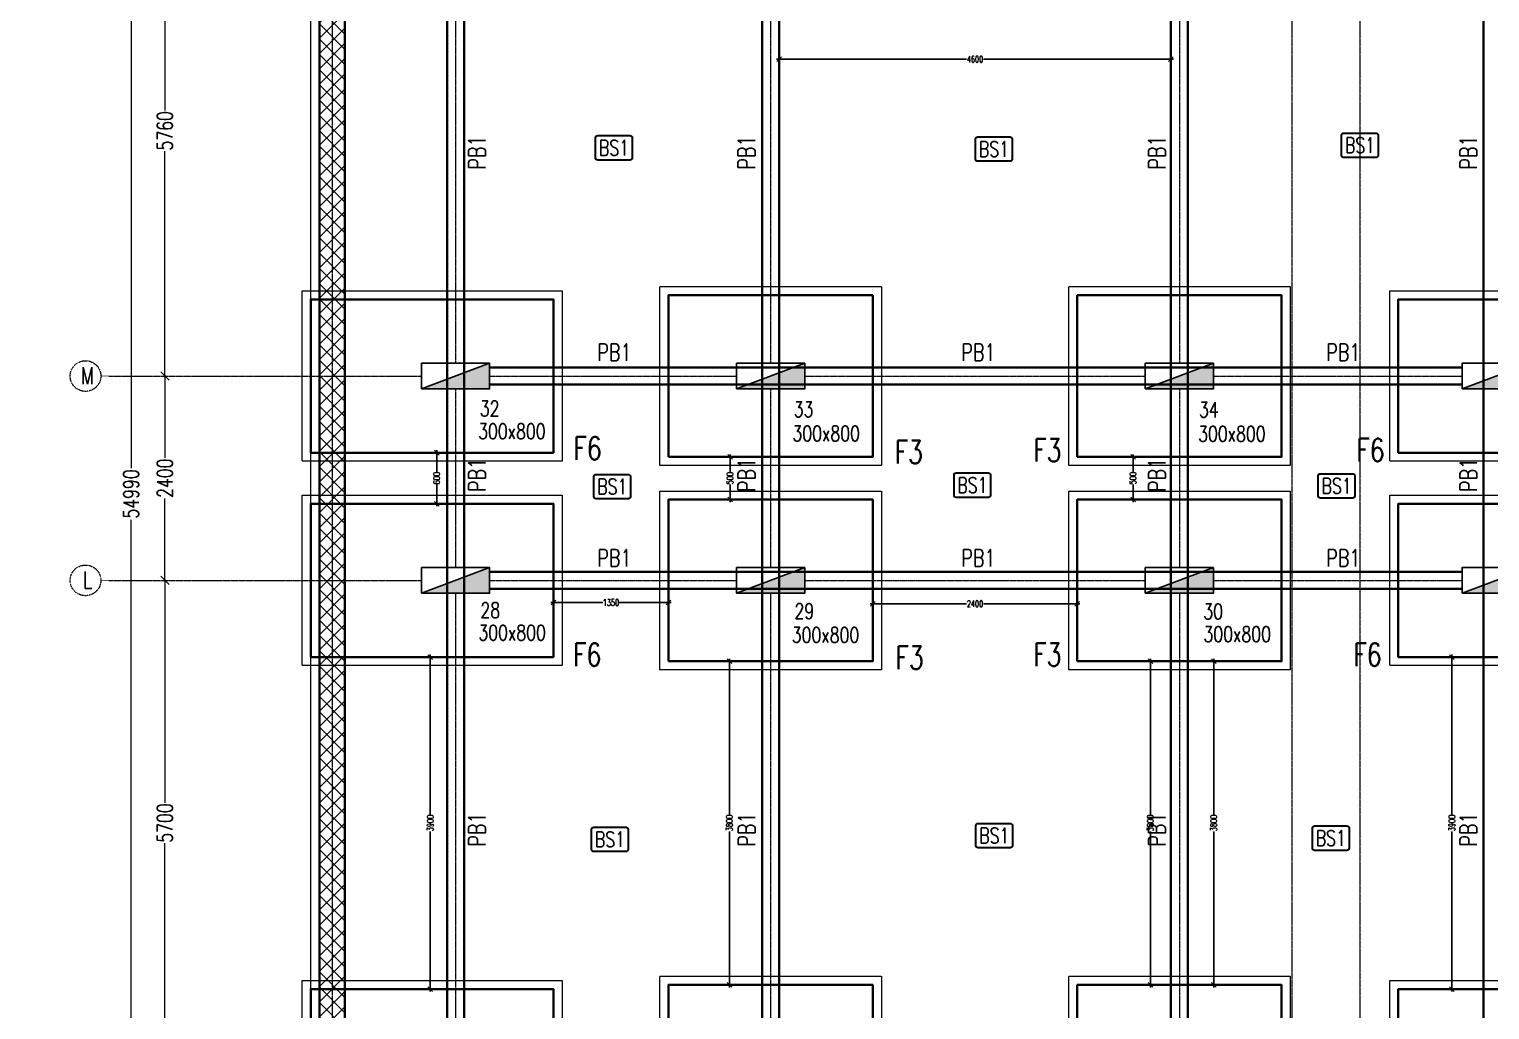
# Model space of a CAD drawing. Header units: millimetres. Extents: x -226110 to 125224, y -84 to 62581.
# Drawn here: x 5308 to 22460, y 27659 to 39176 of the extents above; entities that cross this region are included whole.
import ezdxf
from ezdxf.enums import TextEntityAlignment as Align

# ---------------------------------------------------------------- set-up
doc = ezdxf.new("R2010")
doc.units = ezdxf.units.MM
doc.set_wipeout_variables(frame=1)
for name, pattern in [('CENTER', [2, 1.25, -0.25, 0.25, -0.25]), ('CENTER2', [28.575, 19.05, -3.175, 3.175, -3.175]), ('DASHED2', [9.525, 6.35, -3.175]), ('DOT2', [0.125, 0, -0.125]), ('HIDDEN', [0.375, 0.25, -0.125]), ('HIDDEN2', [4.7625, 3.175, -1.5875])]:
    doc.linetypes.add(name, pattern=pattern)
for name, color, linetype, lineweight in [('Geo Col Size', 36, 'Continuous', 30), ('Geo GF11.12.23$0$Geo Col Hatch', 66, 'Continuous', 5), ('Geo GF11.12.23$0$Geo Column', 10, 'Continuous', 25), ('Geo-Beam 3', 9, 'HIDDEN2', 40), ('Geo-COLUMN-NO', 3, 'Continuous', 30), ('Geo-COLUMNS', 10, 'Continuous', 30), ('Geo-Dim  Sec & Plan', 250, 'Continuous', 25), ('Geo-DIM-GRID', 144, 'CENTER2', 13), ('Geo-Footing', 22, 'Continuous', 40), ('Geo-Footing inner L', 48, 'Continuous', 20), ('Geo-Footing Name', 7, 'Continuous', 30), ('Geo-Footing Pcc L', 251, 'HIDDEN', 13), ('Geo-GRID', 250, 'CENTER2', 13), ('Geo-Grid L', 250, 'CENTER', 13), ('Geo-RCC-PATT-RAMP', 8, 'Continuous', 13), ('Geo-Retaining-W-L', 126, 'Continuous', 40), ('Geo-TEXT-SLAB', 232, 'Continuous', 30)]:
    doc.layers.add(name, color=color, linetype=linetype, lineweight=lineweight)
doc.styles.add('simplex', font='simplex.shx', dxfattribs={"width": 0.75})
doc.dimstyles.new('Geo1-30 Dim 100', dxfattribs={"dimtxt": 75, "dimasz": 55, "dimexe": 50, "dimexo": 0.2, "dimgap": 0.1, "dimtad": 0, "dimdec": 0, "dimdsep": 46, "dimtxsty": 'simplex', "dimblk": 'OBLIQUE', "dimcen": 5, "dimdle": 30, "dimclrd": 252, "dimclre": 252, "dimclrt": 34, "dimadec": 0, "dimazin": 0, "dimtfac": 1, "dimtdec": 0, "dimtmove": 0, "dimatfit": 3, "dimfxl": 100, "dimfxlon": 1, "dimlwd": -1, "dimlwe": -1, "dimarcsym": 0})
doc.dimstyles.new('Geo1-50 Dim 100 GRID', dxfattribs={"dimtxt": 125, "dimasz": 50, "dimexe": 0.11, "dimexo": 0.2, "dimgap": 0.1, "dimtad": 0, "dimdec": 0, "dimdsep": 46, "dimtxsty": 'simplex', "dimblk": 'ARCHTICK', "dimcen": 5, "dimdle": 11, "dimclrd": 8, "dimclre": 251, "dimclrt": 142, "dimadec": 0, "dimazin": 0, "dimtfac": 1, "dimtdec": 0, "dimtmove": 0, "dimatfit": 3, "dimldrblk": 'ARCHTICK', "dimfxl": 1, "dimlwd": 15, "dimlwe": 9, "dimarcsym": 0})

# ---------------------------------------------------------------- blocks, each defined once
blk = doc.blocks.new('*U1255')
at = {"layer": 'Geo Col Size', "style": 'simplex', "width": 0.75}
blk.add_attdef('300X800', (278, -469), '', height=180, dxfattribs=at)
blk.add_wipeout([(-400, 150), (400, 150), (400, -150), (-400, -150)]).dxf.layer = 'Geo GF11.12.23$0$Geo Column'
at = {"layer": 'Geo GF11.12.23$0$Geo Col Hatch'}
h = blk.add_hatch(color=256, dxfattribs=at)
h.dxf.hatch_style = 1
h.paths.add_polyline_path([(-400, -150), (400, -150), (400, 150)])
at = {"layer": 'Geo GF11.12.23$0$Geo Column'}
blk.add_line((-400, -150), (400, 150), dxfattribs=at)
blk.add_lwpolyline([(-400, -150), (400, -150), (400, 150), (-400, 150)], close=True, dxfattribs=at)
blk = doc.blocks.new('Geo GF11.12.23')
ref = blk.add_blockref('*U1255', (46433, 32643))
ref.add_attrib('300X800', '300x800', (46698, 31904), dxfattribs={"layer": 'Geo Col Size', "height": 180, "style": 'simplex', "width": 0.75})
ref = blk.add_blockref('*U1255', (50133, 32643))
ref.add_attrib('300X800', '300x800', (50389, 31879), dxfattribs={"layer": 'Geo Col Size', "height": 180, "style": 'simplex', "width": 0.75})
ref = blk.add_blockref('*U1255', (54933, 32643))
ref.add_attrib('300X800', '300x800', (55153, 31874), dxfattribs={"layer": 'Geo Col Size', "height": 180, "style": 'simplex', "width": 0.75})
ref = blk.add_blockref('*U1255', (58653, 32643))
ref.add_attrib('300X800', '300x800', (58921, 31912), dxfattribs={"layer": 'Geo Col Size', "height": 180, "style": 'simplex', "width": 0.75})
ref = blk.add_blockref('*U1255', (46433, 30243))
ref.add_attrib('300X800', '300x800', (46701, 29539), dxfattribs={"layer": 'Geo Col Size', "height": 180, "style": 'simplex', "width": 0.75})
ref = blk.add_blockref('*U1255', (50133, 30243))
ref.add_attrib('300X800', '300x800', (50381, 29512), dxfattribs={"layer": 'Geo Col Size', "height": 180, "style": 'simplex', "width": 0.75})
ref = blk.add_blockref('*U1255', (54933, 30243))
ref.add_attrib('300X800', '300x800', (55216, 29522), dxfattribs={"layer": 'Geo Col Size', "height": 180, "style": 'simplex', "width": 0.75})
ref = blk.add_blockref('*U1255', (58653, 30243))
ref.add_attrib('300X800', '300x800', (58847, 29542), dxfattribs={"layer": 'Geo Col Size', "height": 180, "style": 'simplex', "width": 0.75})
at = {"layer": 'Geo-COLUMN-NO', "style": 'simplex', "width": 0.75}
for s, p in [('32', (46718, 32171)), ('33', (50404, 32162)), ('34', (55163, 32158)), ('28', (46725, 29803)), ('29', (50413, 29792)), ('30', (55214, 29788))]:
    blk.add_text(s, height=180, dxfattribs=at).set_placement(p)
blk = doc.blocks.new('_Oblique')
at = {"color": 0, "linetype": 'ByBlock', "lineweight": -2}
blk.add_line((-0.5, -0.5), (0.5, 0.5), dxfattribs=at)
blk = doc.blocks.new('*D458')
at = {"layer": 'Geo-DIM-GRID', "color": 8, "linetype": 'Continuous', "lineweight": 15, "transparency": 16777216}
for p, q in [((-11533, 30471), (-11533, 27818)), ((-11533, 24689), (-11533, 27342))]:
    blk.add_line(p, q, dxfattribs=at)
at = {"layer": 'Geo-DIM-GRID', "color": 251, "lineweight": 9, "transparency": 16777216}
for p, q in [((-11533, 30460), (-11533, 30460)), ((-11533, 24700), (-11533, 24700))]:
    blk.add_line(p, q, dxfattribs=at)
at = {"layer": 'Geo-DIM-GRID', "color": 8, "lineweight": 15, "transparency": 16777216, "xscale": 100, "yscale": 100, "zscale": 100}
for p, rotation in [((-11533, 30460), 90), ((-11533, 24700), 270)]:
    blk.add_blockref('_Oblique', p, dxfattribs=dict(at, rotation=rotation))
at = {"layer": 'Geo-DIM-GRID', "color": 142, "transparency": 16777216, "insert": (-11533, 27580), "char_height": 180, "attachment_point": 5, "rotation": 90, "style": 'simplex'}
blk.add_mtext('5760', dxfattribs=at)
blk = doc.blocks.new('_ArchTick')
at = {"color": 0, "linetype": 'ByBlock', "const_width": 0.15}
blk.add_lwpolyline([(-0.5, -0.5), (0.5, 0.5)], dxfattribs=at)
blk = doc.blocks.new('*D459')
at = {"layer": 'Geo-DIM-GRID', "color": 8, "linetype": 'Continuous', "lineweight": 15, "transparency": 16777216}
for p, q in [((-11533, 24711), (-11533, 23738)), ((-11533, 22289), (-11533, 23262))]:
    blk.add_line(p, q, dxfattribs=at)
at = {"layer": 'Geo-DIM-GRID', "color": 251, "lineweight": 9, "transparency": 16777216}
for p, q in [((-11533, 24700), (-11533, 24700)), ((-11533, 22300), (-11533, 22300))]:
    blk.add_line(p, q, dxfattribs=at)
at = {"layer": 'Geo-DIM-GRID', "color": 8, "lineweight": 15, "transparency": 16777216, "xscale": 100, "yscale": 100, "zscale": 100}
for p, rotation in [((-11533, 24700), 90), ((-11533, 22300), 270)]:
    blk.add_blockref('_Oblique', p, dxfattribs=dict(at, rotation=rotation))
at = {"layer": 'Geo-DIM-GRID', "color": 142, "transparency": 16777216, "insert": (-11533, 23500), "char_height": 180, "attachment_point": 5, "rotation": 90, "style": 'simplex'}
blk.add_mtext('2400', dxfattribs=at)
blk = doc.blocks.new('*D460')
at = {"layer": 'Geo-DIM-GRID', "color": 8, "linetype": 'Continuous', "lineweight": 15, "transparency": 16777216}
for p, q in [((-11533, 22311), (-11533, 19688)), ((-11533, 16589), (-11533, 19212))]:
    blk.add_line(p, q, dxfattribs=at)
at = {"layer": 'Geo-DIM-GRID', "color": 251, "lineweight": 9, "transparency": 16777216}
for p, q in [((-11533, 22300), (-11533, 22300)), ((-11533, 16600), (-11533, 16600))]:
    blk.add_line(p, q, dxfattribs=at)
at = {"layer": 'Geo-DIM-GRID', "color": 8, "lineweight": 15, "transparency": 16777216, "xscale": 100, "yscale": 100, "zscale": 100}
for p, rotation in [((-11533, 22300), 90), ((-11533, 16600), 270)]:
    blk.add_blockref('_Oblique', p, dxfattribs=dict(at, rotation=rotation))
at = {"layer": 'Geo-DIM-GRID', "color": 142, "transparency": 16777216, "insert": (-11533, 19450), "char_height": 180, "attachment_point": 5, "rotation": 90, "style": 'simplex'}
blk.add_mtext('5700', dxfattribs=at)
blk = doc.blocks.new('*D472')
at = {"layer": 'Geo-DIM-GRID', "color": 8, "linetype": 'Continuous', "lineweight": 15, "transparency": 16777216}
for p, q in [((-11931, 49351), (-11931, 23617)), ((-11931, -5661), (-11931, 23012))]:
    blk.add_line(p, q, dxfattribs=at)
at = {"layer": 'Geo-DIM-GRID', "color": 251, "lineweight": 9, "transparency": 16777216}
for p, q in [((-11931, 49340), (-11931, 49340)), ((-11931, -5650), (-11931, -5650))]:
    blk.add_line(p, q, dxfattribs=at)
at = {"layer": 'Geo-DIM-GRID', "color": 8, "lineweight": 15, "transparency": 16777216, "xscale": 100, "yscale": 100, "zscale": 100}
for p, rotation in [((-11931, 49340), 90), ((-11931, -5650), 270)]:
    blk.add_blockref('_Oblique', p, dxfattribs=dict(at, rotation=rotation))
at = {"layer": 'Geo-DIM-GRID', "color": 142, "transparency": 16777216, "insert": (-11931, 23315), "char_height": 180, "attachment_point": 5, "rotation": 90, "style": 'simplex'}
blk.add_mtext('54990', dxfattribs=at)
blk = doc.blocks.new('*U512')
at = {"layer": 'Geo-Footing'}
blk.add_lwpolyline([(-1200, -950), (-1200, 950), (1200, 950), (1200, -950)], close=True, dxfattribs=at)
at = {"layer": 'Geo-Footing Pcc L', "linetype": 'DASHED2', "lineweight": 20, "ltscale": 0.3}
blk.add_lwpolyline([(-1300, -1050), (-1300, 1050), (1300, 1050), (1300, -1050)], close=True, dxfattribs=at)
at = {"layer": 'Geo-Footing Name', "style": 'simplex', "width": 0.75}
blk.add_attdef('F3', (1280, -1310), '', height=270, dxfattribs=at)
blk = doc.blocks.new('*U681')
at = {"layer": 'Geo-Footing'}
blk.add_lwpolyline([(-1700, -900), (-1700, 900), (1150, 900), (1150, -900)], close=True, dxfattribs=at)
at = {"layer": 'Geo-Footing inner L', "linetype": 'DOT2', "ltscale": 2}
blk.add_lwpolyline([(-400, -150), (400, -150), (400, 150), (-400, 150)], close=True, dxfattribs=at)
at = {"layer": 'Geo-Footing Pcc L', "linetype": 'DASHED2', "lineweight": 20, "ltscale": 0.3}
blk.add_lwpolyline([(-1800, -1000), (-1800, 1000), (1250, 1000), (1250, -1000)], close=True, dxfattribs=at)
at = {"layer": 'Geo-Footing Name', "style": 'simplex', "width": 0.75}
blk.add_attdef('F6', (1045, -1485), '', height=270, dxfattribs=at)
blk = doc.blocks.new('*U690')
at = {"layer": 'Geo-Footing'}
blk.add_lwpolyline([(1150, 900), (1150, -900), (-1700, -900), (-1700, 900)], close=True, dxfattribs=at)
at = {"layer": 'Geo-Footing inner L', "linetype": 'DOT2', "ltscale": 2}
blk.add_lwpolyline([(-150, 150), (-950, 150), (-950, -150), (-150, -150)], close=True, dxfattribs=at)
at = {"layer": 'Geo-Footing Pcc L', "linetype": 'DASHED2', "lineweight": 20, "ltscale": 0.3}
blk.add_lwpolyline([(1250, 1000), (1250, -1000), (-1800, -1000), (-1800, 1000)], close=True, dxfattribs=at)
at = {"layer": 'Geo-Footing Name', "style": 'simplex', "width": 0.75}
blk.add_attdef('F6', (1045, -1485), '', height=270, dxfattribs=at)
blk = doc.blocks.new('A$C20a6246b1')
at = {"layer": 'Geo-RCC-PATT-RAMP'}
h = blk.add_hatch(dxfattribs=at)
h.set_pattern_fill('ANSI37', color=256, scale=40)
edge = h.paths.add_edge_path()
edge.add_line((10910, 11850), (10910, 8600))
edge.add_line((10910, 8600), (11110, 8600))
edge.add_line((11110, 8600), (11110, 2000))
edge.add_line((11110, 2000), (12010, 2000))
edge.add_line((12010, 2000), (12010, -800))
edge.add_line((12010, -800), (-2810, -800))
edge.add_line((-2810, -800), (-2810, 45750))
edge.add_line((-2810, 45750), (-1510, 45750))
edge.add_line((-1510, 45750), (-1510, 51340))
edge.add_line((-1510, 51340), (2440, 51340))
edge.add_arc((4877, 51453), 2440, 93.1, 182.6734, ccw=False)
edge.add_line((4745, 53890), (12205, 53890))
edge.add_arc((11922, 48007), 5890, 54.5997, 87.2442, ccw=False)
edge.add_line((15334, 52807), (15912, 52339))
edge.add_arc((11852, 47932), 5992, 10.0715, 47.3451, ccw=False)
edge.add_arc((17260, 48892), 500, 0, 10.0715, ccw=False)
edge.add_line((17760, 48892), (17760, -1001))
edge.add_line((17760, -1001), (18060, -1001))
edge.add_line((18060, -1001), (18060, 48875))
edge.add_arc((17060, 48875), 1000, 0, 10.2606)
edge.add_arc((11852, 47932), 6292, 10.2606, 47.4326)
edge.add_line((16108, 52566), (15516, 53046))
edge.add_arc((11922, 48007), 6190, 54.5106, 87.3118)
edge.add_line((12212, 54190), (4756, 54190))
edge.add_arc((4875, 51454), 2738, 92.485, 176.1141)
edge.add_line((2143, 51640), (-1810, 51640))
edge.add_line((-1810, 51640), (-1810, 46050))
edge.add_line((-1810, 46050), (-3110, 46050))
edge.add_line((-3110, 46050), (-3110, -1100))
edge.add_line((-3110, -1100), (12310, -1100))
edge.add_line((12310, -1100), (12310, 2300))
edge.add_line((12310, 2300), (11410, 2300))
edge.add_line((11410, 2300), (11410, 8900))
edge.add_line((11410, 8900), (11210, 8900))
edge.add_line((11210, 8900), (11210, 11550))
edge.add_line((11210, 11550), (12310, 11550))
edge.add_line((12310, 11550), (12310, 49040))
edge.add_line((12310, 49040), (7390, 49040))
edge.add_line((7390, 49040), (7390, 48740))
edge.add_line((7390, 48740), (12010, 48740))
edge.add_line((12010, 48740), (12010, 11850))
edge.add_line((12010, 11850), (10910, 11850))
at = {"layer": 'Geo-Retaining-W-L'}
for points in [[(-3110, 46050), (-3110, -1100), (12310, -1100), (12310, 2300), (11410, 2300), (11410, 8900), (11210, 8900), (11210, 11550), (12310, 11550), (12310, 49040)], [(12010, 48740), (12010, 11850), (10910, 11850), (10910, 8600), (11110, 8600), (11110, 2000), (12010, 2000), (12010, -800), (-2810, -800), (-2810, 45750)]]:
    blk.add_lwpolyline(points, dxfattribs=at)
blk = doc.blocks.new('*D1227')
at = {"layer": 'Geo-Dim  Sec & Plan', "color": 252, "linetype": 'Continuous', "transparency": 16777216}
for p, q in [((11435, 32442), (12046, 32442)), ((12845, 32442), (12234, 32442))]:
    blk.add_line(p, q, dxfattribs=at)
at = {"layer": 'Geo-Dim  Sec & Plan', "color": 252, "transparency": 16777216}
for p, q in [((11465, 32542), (11465, 32392)), ((12815, 32542), (12815, 32392))]:
    blk.add_line(p, q, dxfattribs=at)
at = {"layer": 'Geo-Dim  Sec & Plan', "color": 252, "transparency": 16777216, "xscale": 55, "yscale": 55, "zscale": 55, "rotation": 180}
blk.add_blockref('_Oblique', (11465, 32442), dxfattribs=at)
at = {"layer": 'Geo-Dim  Sec & Plan', "color": 252, "transparency": 16777216, "xscale": 55, "yscale": 55, "zscale": 55}
blk.add_blockref('_Oblique', (12815, 32442), dxfattribs=at)
at = {"layer": 'Geo-Dim  Sec & Plan', "color": 34, "transparency": 16777216, "insert": (12140, 32442), "char_height": 75, "attachment_point": 5, "style": 'simplex'}
blk.add_mtext('1350', dxfattribs=at)
blk = doc.blocks.new('*D1228')
at = {"layer": 'Geo-Dim  Sec & Plan', "color": 252, "linetype": 'Continuous', "transparency": 16777216}
for p, q in [((15185, 32427), (16316, 32427)), ((17645, 32427), (16514, 32427))]:
    blk.add_line(p, q, dxfattribs=at)
at = {"layer": 'Geo-Dim  Sec & Plan', "color": 252, "transparency": 16777216}
for p, q in [((15215, 32527), (15215, 32377)), ((17615, 32527), (17615, 32377))]:
    blk.add_line(p, q, dxfattribs=at)
at = {"layer": 'Geo-Dim  Sec & Plan', "color": 252, "transparency": 16777216, "xscale": 55, "yscale": 55, "zscale": 55, "rotation": 180}
blk.add_blockref('_Oblique', (15215, 32427), dxfattribs=at)
at = {"layer": 'Geo-Dim  Sec & Plan', "color": 252, "transparency": 16777216, "xscale": 55, "yscale": 55, "zscale": 55}
blk.add_blockref('_Oblique', (17615, 32427), dxfattribs=at)
at = {"layer": 'Geo-Dim  Sec & Plan', "color": 34, "transparency": 16777216, "insert": (16415, 32427), "char_height": 75, "attachment_point": 5, "style": 'simplex'}
blk.add_mtext('2400', dxfattribs=at)
blk = doc.blocks.new('*D1242')
at = {"layer": 'Geo-Dim  Sec & Plan', "color": 252, "transparency": 16777216}
for p, q in [((10118, 31802), (9968, 31802)), ((10118, 27902), (9968, 27902))]:
    blk.add_line(p, q, dxfattribs=at)
at = {"layer": 'Geo-Dim  Sec & Plan', "color": 252, "linetype": 'Continuous', "transparency": 16777216}
for p, q in [((10018, 31832), (10018, 29951)), ((10018, 27872), (10018, 29752))]:
    blk.add_line(p, q, dxfattribs=at)
at = {"layer": 'Geo-Dim  Sec & Plan', "color": 252, "transparency": 16777216, "xscale": 55, "yscale": 55, "zscale": 55}
for p, rotation in [((10018, 31802), 90), ((10018, 27902), 270)]:
    blk.add_blockref('_Oblique', p, dxfattribs=dict(at, rotation=rotation))
at = {"layer": 'Geo-Dim  Sec & Plan', "color": 34, "transparency": 16777216, "insert": (10018, 29852), "char_height": 75, "attachment_point": 5, "rotation": 90, "style": 'simplex'}
blk.add_mtext('3900', dxfattribs=at)
blk = doc.blocks.new('*D1243')
at = {"layer": 'Geo-Dim  Sec & Plan', "color": 252, "transparency": 16777216}
for p, q in [((10194, 34202), (10044, 34202)), ((10194, 33602), (10044, 33602))]:
    blk.add_line(p, q, dxfattribs=at)
at = {"layer": 'Geo-Dim  Sec & Plan', "color": 252, "linetype": 'Continuous', "transparency": 16777216}
for p, q in [((10094, 34232), (10094, 33974)), ((10094, 33572), (10094, 33829))]:
    blk.add_line(p, q, dxfattribs=at)
at = {"layer": 'Geo-Dim  Sec & Plan', "color": 252, "transparency": 16777216, "xscale": 55, "yscale": 55, "zscale": 55}
for p, rotation in [((10094, 34202), 90), ((10094, 33602), 270)]:
    blk.add_blockref('_Oblique', p, dxfattribs=dict(at, rotation=rotation))
at = {"layer": 'Geo-Dim  Sec & Plan', "color": 34, "transparency": 16777216, "insert": (10094, 33902), "char_height": 75, "attachment_point": 5, "rotation": 90, "style": 'simplex'}
blk.add_mtext('600', dxfattribs=at)
blk = doc.blocks.new('*D1248')
at = {"layer": 'Geo-Dim  Sec & Plan', "color": 252, "transparency": 16777216}
for p, q in [((13631, 31752), (13481, 31752)), ((13631, 27952), (13481, 27952))]:
    blk.add_line(p, q, dxfattribs=at)
at = {"layer": 'Geo-Dim  Sec & Plan', "color": 252, "linetype": 'Continuous', "transparency": 16777216}
for p, q in [((13531, 31782), (13531, 29951)), ((13531, 27922), (13531, 29752))]:
    blk.add_line(p, q, dxfattribs=at)
at = {"layer": 'Geo-Dim  Sec & Plan', "color": 252, "transparency": 16777216, "xscale": 55, "yscale": 55, "zscale": 55}
for p, rotation in [((13531, 31752), 90), ((13531, 27952), 270)]:
    blk.add_blockref('_Oblique', p, dxfattribs=dict(at, rotation=rotation))
at = {"layer": 'Geo-Dim  Sec & Plan', "color": 34, "transparency": 16777216, "insert": (13531, 29852), "char_height": 75, "attachment_point": 5, "rotation": 90, "style": 'simplex'}
blk.add_mtext('3800', dxfattribs=at)
blk = doc.blocks.new('*D1249')
at = {"layer": 'Geo-Dim  Sec & Plan', "color": 252, "transparency": 16777216}
for p, q in [((13573, 34152), (13488, 34152)), ((13573, 33652), (13488, 33652))]:
    blk.add_line(p, q, dxfattribs=at)
at = {"layer": 'Geo-Dim  Sec & Plan', "color": 252, "linetype": 'Continuous', "transparency": 16777216}
for p, q in [((13538, 34182), (13538, 33974)), ((13538, 33622), (13538, 33829))]:
    blk.add_line(p, q, dxfattribs=at)
at = {"layer": 'Geo-Dim  Sec & Plan', "color": 252, "transparency": 16777216, "xscale": 55, "yscale": 55, "zscale": 55}
for p, rotation in [((13538, 34152), 90), ((13538, 33652), 270)]:
    blk.add_blockref('_Oblique', p, dxfattribs=dict(at, rotation=rotation))
at = {"layer": 'Geo-Dim  Sec & Plan', "color": 34, "transparency": 16777216, "insert": (13538, 33902), "char_height": 75, "attachment_point": 5, "rotation": 90, "style": 'simplex'}
blk.add_mtext('500', dxfattribs=at)
blk = doc.blocks.new('*D1252')
at = {"layer": 'Geo-Dim  Sec & Plan', "color": 252, "transparency": 16777216}
for p, q in [((18538, 31752), (18425, 31752)), ((18538, 27952), (18425, 27952))]:
    blk.add_line(p, q, dxfattribs=at)
at = {"layer": 'Geo-Dim  Sec & Plan', "color": 252, "linetype": 'Continuous', "transparency": 16777216}
for p, q in [((18475, 31782), (18475, 29951)), ((18475, 27922), (18475, 29752))]:
    blk.add_line(p, q, dxfattribs=at)
at = {"layer": 'Geo-Dim  Sec & Plan', "color": 252, "transparency": 16777216, "xscale": 55, "yscale": 55, "zscale": 55}
for p, rotation in [((18475, 31752), 90), ((18475, 27952), 270)]:
    blk.add_blockref('_Oblique', p, dxfattribs=dict(at, rotation=rotation))
at = {"layer": 'Geo-Dim  Sec & Plan', "color": 34, "transparency": 16777216, "insert": (18475, 29852), "char_height": 75, "attachment_point": 5, "rotation": 90, "style": 'simplex'}
blk.add_mtext('3800', dxfattribs=at)
blk = doc.blocks.new('*D1253')
at = {"layer": 'Geo-Dim  Sec & Plan', "color": 252, "transparency": 16777216}
for p, q in [((18371, 34152), (18221, 34152)), ((18371, 33652), (18221, 33652))]:
    blk.add_line(p, q, dxfattribs=at)
at = {"layer": 'Geo-Dim  Sec & Plan', "color": 252, "linetype": 'Continuous', "transparency": 16777216}
for p, q in [((18271, 34182), (18271, 33974)), ((18271, 33622), (18271, 33829))]:
    blk.add_line(p, q, dxfattribs=at)
at = {"layer": 'Geo-Dim  Sec & Plan', "color": 252, "transparency": 16777216, "xscale": 55, "yscale": 55, "zscale": 55}
for p, rotation in [((18271, 34152), 90), ((18271, 33652), 270)]:
    blk.add_blockref('_Oblique', p, dxfattribs=dict(at, rotation=rotation))
at = {"layer": 'Geo-Dim  Sec & Plan', "color": 34, "transparency": 16777216, "insert": (18271, 33902), "char_height": 75, "attachment_point": 5, "rotation": 90, "style": 'simplex'}
blk.add_mtext('500', dxfattribs=at)
blk = doc.blocks.new('*D1272')
at = {"layer": 'Geo-Dim  Sec & Plan', "color": 252, "transparency": 16777216}
for p, q in [((19118, 31752), (19268, 31752)), ((19118, 27952), (19268, 27952))]:
    blk.add_line(p, q, dxfattribs=at)
at = {"layer": 'Geo-Dim  Sec & Plan', "color": 252, "linetype": 'Continuous', "transparency": 16777216}
for p, q in [((19218, 31782), (19218, 29951)), ((19218, 27922), (19218, 29752))]:
    blk.add_line(p, q, dxfattribs=at)
at = {"layer": 'Geo-Dim  Sec & Plan', "color": 252, "transparency": 16777216, "xscale": 55, "yscale": 55, "zscale": 55}
for p, rotation in [((19218, 31752), 90), ((19218, 27952), 270)]:
    blk.add_blockref('_Oblique', p, dxfattribs=dict(at, rotation=rotation))
at = {"layer": 'Geo-Dim  Sec & Plan', "color": 34, "transparency": 16777216, "insert": (19218, 29852), "char_height": 75, "attachment_point": 5, "rotation": 90, "style": 'simplex'}
blk.add_mtext('3800', dxfattribs=at)
blk = doc.blocks.new('*D1275')
at = {"layer": 'Geo-Dim  Sec & Plan', "color": 252, "transparency": 16777216}
for p, q in [((22115, 31802), (21965, 31802)), ((22115, 27902), (21965, 27902))]:
    blk.add_line(p, q, dxfattribs=at)
at = {"layer": 'Geo-Dim  Sec & Plan', "color": 252, "linetype": 'Continuous', "transparency": 16777216}
for p, q in [((22015, 31832), (22015, 29951)), ((22015, 27872), (22015, 29752))]:
    blk.add_line(p, q, dxfattribs=at)
at = {"layer": 'Geo-Dim  Sec & Plan', "color": 252, "transparency": 16777216, "xscale": 55, "yscale": 55, "zscale": 55}
for p, rotation in [((22015, 31802), 90), ((22015, 27902), 270)]:
    blk.add_blockref('_Oblique', p, dxfattribs=dict(at, rotation=rotation))
at = {"layer": 'Geo-Dim  Sec & Plan', "color": 34, "transparency": 16777216, "insert": (22015, 29852), "char_height": 75, "attachment_point": 5, "rotation": 90, "style": 'simplex'}
blk.add_mtext('3900', dxfattribs=at)
blk = doc.blocks.new('*D1383')
at = {"layer": 'Geo-Dim  Sec & Plan', "color": 252, "linetype": 'Continuous', "transparency": 16777216}
for p, q in [((14085, 38823), (16316, 38823)), ((18745, 38823), (16514, 38823)), ((-61248, 35132), (-61248, 19978)), ((-61248, 4572), (-61248, 19726))]:
    blk.add_line(p, q, dxfattribs=at)
at = {"layer": 'Geo-Dim  Sec & Plan', "color": 252, "transparency": 16777216}
for p, q in [((14115, 38869), (14115, 38773)), ((18715, 38869), (18715, 38773)), ((-61148, 35102), (-61298, 35102)), ((-61148, 4602), (-61298, 4602))]:
    blk.add_line(p, q, dxfattribs=at)
at = {"layer": 'Geo-Dim  Sec & Plan', "color": 252, "transparency": 16777216, "xscale": 55, "yscale": 55, "zscale": 55}
for p, rotation in [((14115, 38823), 180), ((-61248, 35102), 90), ((-61248, 4602), 270)]:
    blk.add_blockref('_Oblique', p, dxfattribs=dict(at, rotation=rotation))
blk.add_blockref('_Oblique', (18715, 38823), dxfattribs=at)
at = {"layer": 'Geo-Dim  Sec & Plan', "color": 34, "transparency": 16777216, "insert": (16415, 38823), "char_height": 75, "attachment_point": 5, "style": 'simplex'}
blk.add_mtext('4600', dxfattribs=at)
at = {"layer": 'Geo-Dim  Sec & Plan', "color": 34, "transparency": 16777216, "insert": (-61248, 19852), "char_height": 75, "attachment_point": 5, "rotation": 90, "style": 'simplex'}
blk.add_mtext('30500', dxfattribs=at)
blk = doc.blocks.new('GRID')
at = {"layer": 'Geo-Grid L', "ltscale": 3}
for p, q in [((-9570, 51726.6), (-9570, -6705.1)), ((-8120, 51726.6), (-8120, -6705.1)), ((-4420, 51726.6), (-4420, -6705.1)), ((380, 51726.6), (380, -6705.1)), ((1700, 51726.6), (1700, -6705.1)), ((2500, 51726.6), (2500, -6705.1)), ((-12192.8, 24700), (13410.8, 24700)), ((-12192.8, 22300), (13410.8, 22300))]:
    blk.add_line(p, q, dxfattribs=at)
at = {"layer": 'Geo-Grid L', "color": 1, "const_width": 10}
for points in [[(-12285.7, 24700), (-12192.8, 24700)], [(-12285.7, 22300), (-12192.8, 22300)]]:
    blk.add_lwpolyline(points, dxfattribs=at)
at = {"layer": 'Geo-Grid L', "color": 2}
for centre in [(-12465.7, 24700), (-12465.7, 22300)]:
    blk.add_circle(centre, 180, dxfattribs=at).dxf.unprotected_set("ltscale", 0)
at = {"layer": 'Geo-Grid L', "color": 7, "style": 'simplex', "width": 0.75}
for s, p in [('M', (-12518.8, 24605.6)), ('L', (-12494.3, 22205.8))]:
    blk.add_text(s, height=200, dxfattribs=at).set_placement(p)
at = {"layer": 'Geo-DIM-GRID'}
dim = blk.add_linear_dim(base=(-11931.1, -5650), p1=(-11931.1, 49339.8), p2=(-11931.1, -5650), angle=90, dimstyle='Geo1-50 Dim 100 GRID', override={"dimtxt": 180, "dimasz": 100, "dimblk1": 'Oblique', "dimblk2": 'Oblique', "dimsah": 1}, dxfattribs=at)
dim.commit()
dim.dimension.update_dxf_attribs({"geometry": '*D472', "text_midpoint": (-11931.1, 23314.7), "dimtype": 128})
for base, p1, p2, picture, middle in [((-11533.5, 24700), (-11533.5, 30460.1), (-11533.5, 24700), '*D458', (-11533.5, 27580)), ((-11533.5, 22300), (-11533.5, 24700), (-11533.5, 22300), '*D459', (-11533.5, 23500)), ((-11533.5, 16600), (-11533.5, 22300), (-11533.5, 16600), '*D460', (-11533.5, 19450))]:
    dim = blk.add_linear_dim(base=base, p1=p1, p2=p2, angle=90, dimstyle='Geo1-50 Dim 100 GRID', override={"dimtxt": 180, "dimasz": 100, "dimblk1": 'Oblique', "dimblk2": 'Oblique', "dimsah": 1}, dxfattribs=at)
    dim.commit()
    dim.dimension.update_dxf_attribs({"geometry": picture, "text_midpoint": middle})

msp = doc.modelspace()

# ---------------------------------------------------------------- linework, layer by layer
at = {"layer": 'Geo-Footing Pcc L', "linetype": 'DASHED2', "lineweight": 20, "ltscale": 0.3}
for points in [[(8615.1, 36001.7), (8615.1, 39961.7)], [(8615.1, 33601.7), (8615.1, 34201.7)], [(8615.1, 27901.7), (8615.1, 31801.7)]]:
    msp.add_lwpolyline(points, dxfattribs=at)

# ---------------------------------------------------------------- block references
ref = msp.add_blockref('*U681', (10315.1, 35101.7))
ref.add_attrib('F6', 'F6', (11700.5, 34118.3), dxfattribs={"layer": 'Geo-Footing Name', "height": 270, "style": 'simplex', "width": 0.75})
ref = msp.add_blockref('*U512', (14015.1, 35101.7))
ref.add_attrib('F3', 'F3', (15473.2, 34073.8), dxfattribs={"layer": 'Geo-Footing Name', "height": 270, "style": 'simplex', "width": 0.75})
ref = msp.add_blockref('*U690', (23085.1, 35101.7))
ref.add_attrib('F6', 'F6', (20895.3, 34097.2), dxfattribs={"layer": 'Geo-Footing Name', "height": 270, "style": 'simplex', "width": 0.75})
ref = msp.add_blockref('*U681', (10315.1, 32701.7))
ref.add_attrib('F6', 'F6', (11696.5, 31693.9), dxfattribs={"layer": 'Geo-Footing Name', "height": 270, "style": 'simplex', "width": 0.75})
ref = msp.add_blockref('*U512', (14015.1, 32701.7))
ref.add_attrib('F3', 'F3', (15482.2, 31659.8), dxfattribs={"layer": 'Geo-Footing Name', "height": 270, "style": 'simplex', "width": 0.75})
ref = msp.add_blockref('*U690', (23085.1, 32701.7))
ref.add_attrib('F6', 'F6', (20859.6, 31695.1), dxfattribs={"layer": 'Geo-Footing Name', "height": 270, "style": 'simplex', "width": 0.75})
ref = msp.add_blockref('*U681', (10315.1, 27001.7))
ref.add_attrib('F6', 'F6', (11711.4, 26020.5), dxfattribs={"layer": 'Geo-Footing Name', "height": 270, "style": 'simplex', "width": 0.75})
ref = msp.add_blockref('*U512', (14015.1, 27001.7))
ref.add_attrib('F3', 'F3', (15462.7, 25952.1), dxfattribs={"layer": 'Geo-Footing Name', "height": 270, "style": 'simplex', "width": 0.75})
ref = msp.add_blockref('*U690', (23085.1, 27001.7))
ref.add_attrib('F6', 'F6', (20907.6, 25993.2), dxfattribs={"layer": 'Geo-Footing Name', "height": 270, "style": 'simplex', "width": 0.75})
at = {"layer": 'Geo-GRID'}
msp.add_blockref('GRID', (18435.1, 10401.7), dxfattribs=at)
at = {"layer": 'Geo-Retaining-W-L'}
msp.add_blockref('A$C20a6246b1', (11825.6, 5702.2), dxfattribs=at)

# ---------------------------------------------------------------- next in the draw order: block references
at = {"layer": 'Geo-COLUMNS'}
msp.add_blockref('Geo GF11.12.23', (-36117.9, 2458.7), dxfattribs=at)

# ---------------------------------------------------------------- next in the draw order: linework, layer by layer
at = {"layer": 'Geo-Beam 3', "ltscale": 0.5}
for p, q in [((22385.1, 18851.7), (22385.1, 54441.7)), ((18715.1, 16351.7), (18715.1, 54141.7)), ((18915.1, 16351.7), (18915.1, 54141.7)), ((10215.1, 7901.7), (10215.1, 42311.7)), ((10415.1, 7901.7), (10415.1, 42311.7)), ((13915.1, 7901.7), (13915.1, 42311.7)), ((14115.1, 7901.7), (14115.1, 42311.7)), ((10715.1, 35201.7), (22135.1, 35201.7)), ((10715.1, 35001.7), (22135.1, 35001.7)), ((10715.1, 32801.7), (22135.1, 32801.7)), ((10715.1, 32601.7), (22135.1, 32601.7))]:
    msp.add_line(p, q, dxfattribs=at)
at = {"layer": 'Geo-TEXT-SLAB', "linetype": 'Continuous'}
for points in [[(11984.6, 37925.5), (12364.3, 37925.5, -0.4142136), (12389.3, 37900.5), (12389.3, 37664, -0.4142136), (12364.3, 37639), (11984.6, 37639, -0.4142136), (11959.6, 37664), (11959.6, 37900.5, -0.4142136)], [(16446.6, 37910.7), (16826.3, 37910.7, -0.4142136), (16851.3, 37885.7), (16851.3, 37649.1, -0.4142136), (16826.3, 37624.1), (16446.6, 37624.1, -0.4142136), (16421.6, 37649.1), (16421.6, 37885.7, -0.4142136)], [(20745.3, 37955.3), (21125, 37955.3, -0.4142136), (21150, 37930.3), (21150, 37693.7, -0.4142136), (21125, 37668.7), (20745.3, 37668.7, -0.4142136), (20720.3, 37693.7), (20720.3, 37930.3, -0.4142136)], [(16193.5, 33963.9), (16573.2, 33963.9, -0.4142136), (16598.2, 33938.9), (16598.2, 33702.3, -0.4142136), (16573.2, 33677.3), (16193.5, 33677.3, -0.4142136), (16168.5, 33702.3), (16168.5, 33938.9, -0.4142136)], [(11964.9, 33947), (12344.6, 33947, -0.4142136), (12369.6, 33922), (12369.6, 33685.4, -0.4142136), (12344.6, 33660.4), (11964.9, 33660.4, -0.4142136), (11939.9, 33685.4), (11939.9, 33922, -0.4142136)], [(20470.4, 33955.1), (20850.1, 33955.1, -0.4142136), (20875.1, 33930.1), (20875.1, 33693.5, -0.4142136), (20850.1, 33668.5), (20470.4, 33668.5, -0.4142136), (20445.4, 33693.5), (20445.4, 33930.1, -0.4142136)], [(16450.9, 29847.5), (16830.6, 29847.5, -0.4142136), (16855.6, 29822.5), (16855.6, 29586, -0.4142136), (16830.6, 29561), (16450.9, 29561, -0.4142136), (16425.9, 29586), (16425.9, 29822.5, -0.4142136)], [(11937.2, 29803.2), (12316.9, 29803.2, -0.4142136), (12341.9, 29778.2), (12341.9, 29541.6, -0.4142136), (12316.9, 29516.6), (11937.2, 29516.6, -0.4142136), (11912.2, 29541.6), (11912.2, 29778.2, -0.4142136)], [(20402.2, 29818), (20781.9, 29818, -0.4142136), (20806.9, 29793), (20806.9, 29556.4, -0.4142136), (20781.9, 29531.4), (20402.2, 29531.4, -0.4142136), (20377.2, 29556.4), (20377.2, 29793, -0.4142136)]]:
    msp.add_lwpolyline(points, format="xyb", close=True, dxfattribs=at)

# ---------------------------------------------------------------- next in the draw order: block references
ref = msp.add_blockref('*U512', (18815.1, 35101.7))
ref.add_attrib('F3', 'F3', (17100.5, 34096.4), dxfattribs={"layer": 'Geo-Footing Name', "height": 270, "style": 'simplex', "width": 0.75})
ref = msp.add_blockref('*U512', (18815.1, 32701.7))
ref.add_attrib('F3', 'F3', (17100.5, 31696.4), dxfattribs={"layer": 'Geo-Footing Name', "height": 270, "style": 'simplex', "width": 0.75})
ref = msp.add_blockref('*U512', (18815.1, 27001.7))
ref.add_attrib('F3', 'F3', (17090.2, 25921.9), dxfattribs={"layer": 'Geo-Footing Name', "height": 270, "style": 'simplex', "width": 0.75})

# ---------------------------------------------------------------- next in the draw order: texts
at = {"layer": 'Geo-Beam 3', "ltscale": 0.5, "style": 'simplex', "width": 0.75}
for p in [(10666.4, 37527), (13831.6, 37527), (18650.9, 37527), (22309.7, 37527), (10666.4, 33740.2), (13831.6, 33740.2), (18650.9, 33740.2), (22309.7, 33740.2), (10666.4, 29575.4), (13833.9, 29575.4), (18650.9, 29575.4), (22309.7, 29575.4)]:
    msp.add_text('PB1', height=200, rotation=90, dxfattribs=at).set_placement(p)
for p in [(11980.6, 35280.5), (16255.6, 35280.5), (20540.6, 35280.5), (11980.6, 32864.8), (16255.6, 32864.8), (20540.6, 32864.8)]:
    msp.add_text('PB1', height=200, dxfattribs=at).set_placement(p)
at = {"layer": 'Geo-TEXT-SLAB', "color": 7, "linetype": 'Continuous', "style": 'simplex', "width": 0.75}
for p in [(12176.2, 37693), (16638.2, 37678.1), (20936.8, 37722.7), (12156.5, 33714.4), (16385.1, 33731.3), (20662, 33722.5), (12128.7, 29570.6), (16642.5, 29615), (20593.8, 29585.4)]:
    msp.add_text('BS1', height=180, dxfattribs=at).set_placement(p, align=Align.CENTER)

# ---------------------------------------------------------------- next in the draw order: dimensions: what is measured, and where the dimension line sits
at = {"layer": 'Geo-Dim  Sec & Plan'}
for base, p1, p2, picture, middle in [((-61247.8, 35101.7), (-51908.8, 4601.7), (-51908.8, 35101.7), '*D1383', (-61247.8, 19851.7)), ((10094.3, 34201.7), (10315.1, 33601.7), (10315.1, 34201.7), '*D1243', (10094.3, 33901.7)), ((13538.1, 34151.7), (13573.5, 33651.7), (13573.5, 34151.7), '*D1249', (13538.1, 33901.7)), ((18271.1, 34151.7), (18715.1, 33651.7), (18715.1, 34151.7), '*D1253', (18271.1, 33901.7)), ((10018, 31801.7), (10315.1, 27901.7), (10315.1, 31801.7), '*D1242', (10018, 29851.7)), ((13531.1, 31751.7), (14015.1, 27951.7), (14015.1, 31751.7), '*D1248', (13531.1, 29851.7)), ((18475.3, 31751.7), (18538.3, 27951.7), (18538.3, 31751.7), '*D1252', (18475.3, 29851.7)), ((19217.8, 31751.7), (18815.1, 27951.7), (18815.1, 31751.7), '*D1272', (19217.8, 29851.7)), ((22015.5, 31801.7), (22385.1, 27901.7), (22385.1, 31801.7), '*D1275', (22015.5, 29851.7))]:
    dim = msp.add_linear_dim(base=base, p1=p1, p2=p2, angle=90, dimstyle='Geo1-30 Dim 100', dxfattribs=at)
    dim.commit()
    dim.dimension.update_dxf_attribs({"geometry": picture, "text_midpoint": middle})
for base, p1, p2, picture, middle in [((12815.1, 32442.2), (11465.1, 32701.7), (12815.1, 32701.7), '*D1227', (12140.1, 32442.2)), ((17615.1, 32426.9), (15215.1, 32701.7), (17615.1, 32701.7), '*D1228', (16415.1, 32426.9))]:
    dim = msp.add_linear_dim(base=base, p1=p1, p2=p2, dimstyle='Geo1-30 Dim 100', dxfattribs=at)
    dim.commit()
    dim.dimension.update_dxf_attribs({"geometry": picture, "text_midpoint": middle})

doc.saveas('drawing.dxf')
